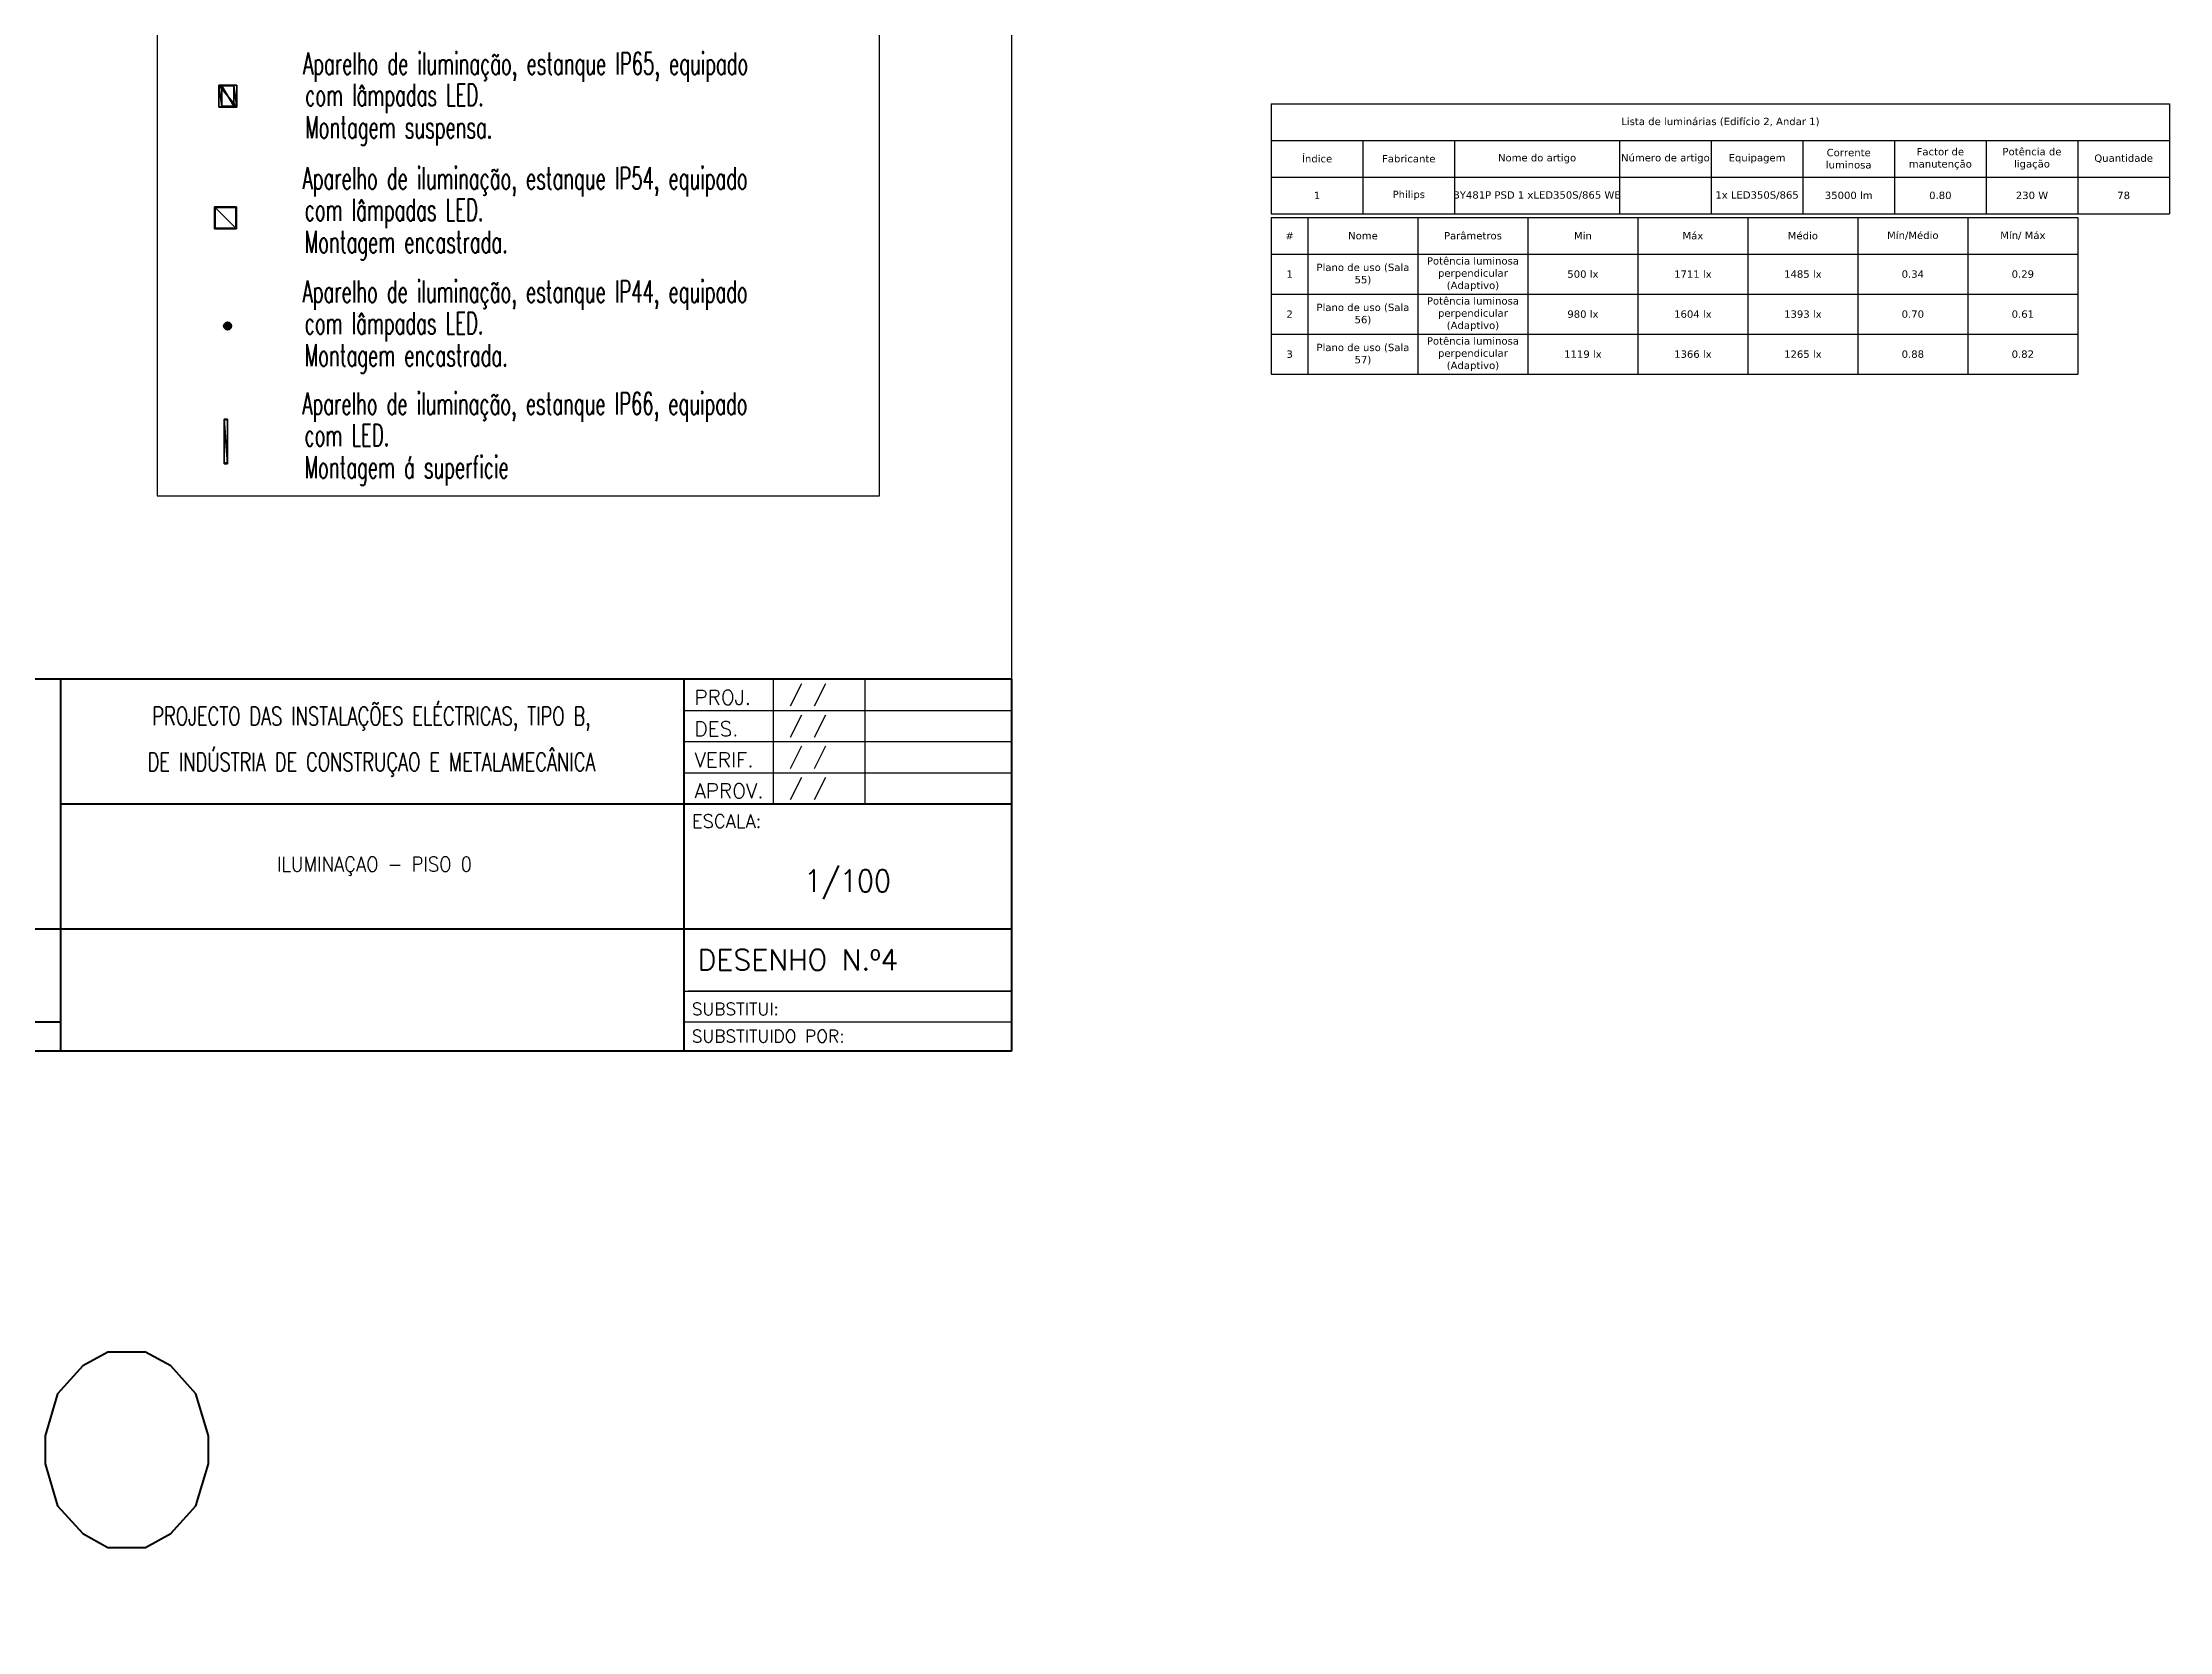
# Model space of a CAD drawing. Extents: x -8 to 729, y -363 to 534.
# Drawn here: x 444.6 to 502.6, y -17.8 to 25.5 of the extents above; entities that cross this region are included whole.
import ezdxf

# ---------------------------------------------------------------- set-up
doc = ezdxf.new("R2010")
doc.units = 0
doc.header["$LTSCALE"] = 0.8
doc.header["$MEASUREMENT"] = 0
doc.linetypes.add('HIDDEN', pattern=[0.375, 0.25, -0.125])
doc.layers.get('0').update_dxf_attribs({"color": 3, "linetype": 'CONTINUOUS'})
for name, color, linetype in [('0_ligações', 10, 'CONTINUOUS'), ('1', 7, 'CONTINUOUS'), ('Desenho base', 7, 'CONTINUOUS'), ('Quadros Eléctricos', 41, 'CONTINUOUS')]:
    doc.layers.add(name, color=color, linetype=linetype)
for name, color, linetype, true_color in [('DLX_BLD0_LUM', 7, 'CONTINUOUS', 0xffd400), ('DLX_BLD1_LUM', 7, 'CONTINUOUS', 0xffd400), ('DLX_BLD1_LUMKEY', 7, 'CONTINUOUS', 0x969696), ('DLX_BLD1_RESKEY', 7, 'CONTINUOUS', 0x707070)]:
    doc.layers.add(name, color=color, linetype=linetype, true_color=true_color)
doc.styles.add('PEN', font='ROMANS.SHX', dxfattribs={"width": 0.7, "height": 1})
doc.styles.add('ROMANS', font='romans', dxfattribs={"width": 0.9})
doc.styles.get("Standard").update_dxf_attribs({"font": 'ROMANS'})
doc.styles.add('TableTextStyle', font='')
doc.styles.get('TableTextStyle').set_extended_font_data('VERDANA.TTF')

# ---------------------------------------------------------------- blocks, each defined once
blk = doc.blocks.new('Folha A3')
at = {"color": 0}
for p in [(411, 288), (21, 1)]:
    blk.add_line(p, (411, 1), dxfattribs=at)
blk = doc.blocks.new('6449_2_0')
mesh = blk.add_polyface()
corners = [(-0.245, 0.3), (-0.245, -0.3, -0.085), (-0.245, -0.3), (-0.245, -0.3, -0.085), (-0.245, 0.3), (-0.245, 0.3, -0.085), (-0.245, -0.3), (0.245, -0.3, -0.085), (0.245, -0.3), (0.245, -0.3, -0.085), (-0.245, -0.3), (-0.245, -0.3, -0.085), (0.245, -0.3), (0.245, 0.3, -0.085), (0.245, 0.3), (0.245, 0.3, -0.085), (0.245, -0.3), (0.245, -0.3, -0.085), (0.245, 0.3), (-0.245, 0.3, -0.085), (-0.245, 0.3), (-0.245, 0.3, -0.085), (0.245, 0.3), (0.245, 0.3, -0.085), (0.245, -0.3, -0.085), (0.164, 0.278, -0.085), (0.245, 0.3, -0.085), (0.245, 0.3, -0.085), (-0.164, 0.278, -0.085), (-0.245, 0.3, -0.085), (0.245, 0.3, -0.085), (0.164, 0.278, -0.085), (-0.164, 0.278, -0.085), (0.245, -0.3, -0.085), (0.164, -0.278, -0.085), (0.164, 0.278, -0.085), (-0.245, -0.3, -0.085), (0.164, -0.278, -0.085), (0.245, -0.3, -0.085), (-0.245, -0.3, -0.085), (-0.164, -0.278, -0.085), (0.164, -0.278, -0.085), (-0.245, 0.3, -0.085), (-0.164, -0.278, -0.085), (-0.245, -0.3, -0.085), (-0.164, -0.278, -0.085), (-0.245, 0.3, -0.085), (-0.164, 0.278, -0.085), (-0.245, 0.3), (0.245, -0.3), (0.245, 0.3), (0.245, -0.3), (-0.245, 0.3), (-0.245, -0.3)]
mesh.append_faces([[corners[k] for k in face] for face in [(0, 1, 2), (3, 4, 5), (6, 7, 8), (9, 10, 11), (12, 13, 14), (15, 16, 17), (18, 19, 20), (21, 22, 23), (24, 25, 26), (27, 28, 29), (30, 31, 32), (33, 34, 35), (36, 37, 38), (39, 40, 41), (42, 43, 44), (45, 46, 47), (48, 49, 50), (51, 52, 53)]])
blk = doc.blocks.new('6449_2_1')
mesh = blk.add_polyface()
corners = [(0.164, -0.278, -0.085), (-0.164, 0.278, -0.085), (0.164, 0.278, -0.085), (-0.164, 0.278, -0.085), (0.164, -0.278, -0.085), (-0.164, -0.278, -0.085)]
mesh.append_faces([[corners[k] for k in face] for face in [(0, 1, 2), (3, 4, 5)]])
blk = doc.blocks.new('3823_2_0')
mesh = blk.add_polyface()
corners = [(-0.298, 0.298), (-0.298, -0.298, -0.097), (-0.298, -0.298), (-0.298, -0.298, -0.097), (-0.298, 0.298), (-0.298, 0.298, -0.097), (-0.298, -0.298), (0.298, -0.298, -0.097), (0.298, -0.298), (0.298, -0.298, -0.097), (-0.298, -0.298), (-0.298, -0.298, -0.097), (0.298, -0.298), (0.298, 0.298, -0.097), (0.298, 0.298), (0.298, 0.298, -0.097), (0.298, -0.298), (0.298, -0.298, -0.097), (0.298, 0.298), (-0.298, 0.298, -0.097), (-0.298, 0.298), (-0.298, 0.298, -0.097), (0.298, 0.298), (0.298, 0.298, -0.097), (0.298, 0.298, -0.097), (-0.285, 0.285, -0.097), (-0.298, 0.298, -0.097), (0.298, 0.298, -0.097), (0.285, 0.285, -0.097), (-0.285, 0.285, -0.097), (0.298, -0.298, -0.097), (0.285, 0.285, -0.097), (0.298, 0.298, -0.097), (0.298, -0.298, -0.097), (0.285, -0.285, -0.097), (0.285, 0.285, -0.097), (-0.298, -0.298, -0.097), (0.285, -0.285, -0.097), (0.298, -0.298, -0.097), (-0.298, -0.298, -0.097), (-0.285, -0.285, -0.097), (0.285, -0.285, -0.097), (-0.298, 0.298, -0.097), (-0.285, -0.285, -0.097), (-0.298, -0.298, -0.097), (-0.285, -0.285, -0.097), (-0.298, 0.298, -0.097), (-0.285, 0.285, -0.097), (-0.298, 0.298), (0.298, -0.298), (0.298, 0.298), (0.298, -0.298), (-0.298, 0.298), (-0.298, -0.298)]
mesh.append_faces([[corners[k] for k in face] for face in [(0, 1, 2), (3, 4, 5), (6, 7, 8), (9, 10, 11), (12, 13, 14), (15, 16, 17), (18, 19, 20), (21, 22, 23), (24, 25, 26), (27, 28, 29), (30, 31, 32), (33, 34, 35), (36, 37, 38), (39, 40, 41), (42, 43, 44), (45, 46, 47), (48, 49, 50), (51, 52, 53)]])
blk = doc.blocks.new('3823_2_1')
mesh = blk.add_polyface()
corners = [(0.285, -0.285, -0.097), (-0.285, 0.285, -0.097), (0.285, 0.285, -0.097), (-0.285, 0.285, -0.097), (0.285, -0.285, -0.097), (-0.285, -0.285, -0.097)]
mesh.append_faces([[corners[k] for k in face] for face in [(0, 1, 2), (3, 4, 5)]])
blk = doc.blocks.new('7369_2_0')
mesh = blk.add_polyface()
corners = [(-0.087, 0, -0.03), (0.076, 0.044, -0.03), (-0.076, -0.044, -0.03), (0, -0.087, -0.03), (0.076, -0.044, -0.03), (0.044, -0.076, -0.03), (-0.044, -0.076, -0.03), (0.076, -0.044, -0.03), (0, -0.087, -0.03), (-0.044, -0.076, -0.03), (0.087, 0, -0.03), (0.076, -0.044, -0.03), (-0.044, -0.076, -0.03), (0.076, 0.044, -0.03), (0.087, 0, -0.03), (-0.076, -0.044, -0.03), (0.076, 0.044, -0.03), (-0.044, -0.076, -0.03), (-0.076, 0.044, -0.03), (0.076, 0.044, -0.03), (-0.087, 0, -0.03), (-0.044, 0.076, -0.03), (0.076, 0.044, -0.03), (-0.076, 0.044, -0.03), (-0.044, 0.076, -0.03), (0.044, 0.076, -0.03), (0.076, 0.044, -0.03), (0.044, 0.076, -0.03), (-0.044, 0.076, -0.03), (0, 0.087, -0.03)]
mesh.append_faces([[corners[k] for k in face] for face in [(0, 1, 2), (3, 4, 5), (6, 7, 8), (9, 10, 11), (12, 13, 14), (15, 16, 17), (18, 19, 20), (21, 22, 23), (24, 25, 26), (27, 28, 29)]])
blk = doc.blocks.new('7369_2_1')
mesh = blk.add_polyface()
corners = [(0.094, -0.054), (0.109, 0, -0.03), (0.109, 0), (0.109, 0, -0.03), (0.094, -0.054), (0.094, -0.054, -0.03), (0.109, 0), (0.094, 0.054, -0.03), (0.094, 0.054), (0.094, 0.054, -0.03), (0.109, 0), (0.109, 0, -0.03), (0.094, 0.054), (0.054, 0.094, -0.03), (0.054, 0.094), (0.054, 0.094, -0.03), (0.094, 0.054), (0.094, 0.054, -0.03), (0.054, 0.094), (0, 0.109, -0.03), (0, 0.109), (0, 0.109, -0.03), (0.054, 0.094), (0.054, 0.094, -0.03), (0, 0.109), (-0.054, 0.094, -0.03), (-0.054, 0.094), (-0.054, 0.094, -0.03), (0, 0.109), (0, 0.109, -0.03), (-0.054, 0.094), (-0.094, 0.054, -0.03), (-0.094, 0.054), (-0.094, 0.054, -0.03), (-0.054, 0.094), (-0.054, 0.094, -0.03), (-0.094, 0.054), (-0.109, 0, -0.03), (-0.109, 0), (-0.109, 0, -0.03), (-0.094, 0.054), (-0.094, 0.054, -0.03), (-0.109, 0), (-0.094, -0.054, -0.03), (-0.094, -0.054), (-0.094, -0.054, -0.03), (-0.109, 0), (-0.109, 0, -0.03), (-0.094, -0.054), (-0.054, -0.094, -0.03), (-0.054, -0.094), (-0.054, -0.094, -0.03), (-0.094, -0.054), (-0.094, -0.054, -0.03), (-0.054, -0.094), (0, -0.109, -0.03), (0, -0.109), (0, -0.109, -0.03), (-0.054, -0.094), (-0.054, -0.094, -0.03), (0, -0.109), (0.054, -0.094, -0.03), (0.054, -0.094), (0.054, -0.094, -0.03), (0, -0.109), (0, -0.109, -0.03), (0.054, -0.094), (0.094, -0.054, -0.03), (0.094, -0.054), (0.094, -0.054, -0.03), (0.054, -0.094), (0.054, -0.094, -0.03), (0.094, -0.054, -0.03), (0.087, 0, -0.03), (0.109, 0, -0.03), (0.044, 0.076, -0.03), (0, 0.109, -0.03), (0.054, 0.094, -0.03), (0, 0.087, -0.03), (0, 0.109, -0.03), (0.044, 0.076, -0.03), (0, 0.087, -0.03), (-0.054, 0.094, -0.03), (0, 0.109, -0.03), (-0.044, 0.076, -0.03), (-0.054, 0.094, -0.03), (0, 0.087, -0.03), (-0.044, 0.076, -0.03), (-0.094, 0.054, -0.03), (-0.054, 0.094, -0.03), (-0.076, 0.044, -0.03), (-0.094, 0.054, -0.03), (-0.044, 0.076, -0.03), (-0.076, 0.044, -0.03), (-0.109, 0, -0.03), (-0.094, 0.054, -0.03), (-0.087, 0, -0.03), (-0.109, 0, -0.03), (-0.076, 0.044, -0.03), (-0.087, 0, -0.03), (-0.094, -0.054, -0.03), (-0.109, 0, -0.03), (-0.076, -0.044, -0.03), (-0.094, -0.054, -0.03), (-0.087, 0, -0.03), (-0.076, -0.044, -0.03), (-0.054, -0.094, -0.03), (-0.094, -0.054, -0.03), (-0.044, -0.076, -0.03), (-0.054, -0.094, -0.03), (-0.076, -0.044, -0.03), (0.094, 0.054, -0.03), (0.044, 0.076, -0.03), (0.054, 0.094, -0.03), (0.094, 0.054, -0.03), (0.076, 0.044, -0.03), (0.044, 0.076, -0.03), (0.109, 0, -0.03), (0.076, 0.044, -0.03), (0.094, 0.054, -0.03), (0.109, 0, -0.03), (0.087, 0, -0.03), (0.076, 0.044, -0.03), (0.094, -0.054, -0.03), (0.076, -0.044, -0.03), (0.087, 0, -0.03), (0.054, -0.094, -0.03), (0.076, -0.044, -0.03), (0.094, -0.054, -0.03), (0.054, -0.094, -0.03), (0.044, -0.076, -0.03), (0.076, -0.044, -0.03), (0, -0.109, -0.03), (0.044, -0.076, -0.03), (0.054, -0.094, -0.03), (0, -0.109, -0.03), (0, -0.087, -0.03), (0.044, -0.076, -0.03), (-0.054, -0.094, -0.03), (0, -0.087, -0.03), (0, -0.109, -0.03), (0, -0.087, -0.03), (-0.054, -0.094, -0.03), (-0.044, -0.076, -0.03), (0.109, 0), (-0.094, 0.054), (-0.109, 0), (0.094, -0.054), (0, -0.109), (0.054, -0.094), (0.094, -0.054), (-0.054, -0.094), (0, -0.109), (0.109, 0), (-0.054, -0.094), (0.094, -0.054), (0.109, 0), (-0.094, -0.054), (-0.054, -0.094), (0.109, 0), (-0.109, 0), (-0.094, -0.054), (0.094, 0.054), (-0.094, 0.054), (0.109, 0), (0.094, 0.054), (-0.054, 0.094), (-0.094, 0.054), (0.054, 0.094), (-0.054, 0.094), (0.094, 0.054), (-0.054, 0.094), (0.054, 0.094), (0, 0.109)]
mesh.append_faces([[corners[k] for k in face] for face in [(0, 1, 2), (3, 4, 5), (6, 7, 8), (9, 10, 11), (12, 13, 14), (15, 16, 17), (18, 19, 20), (21, 22, 23), (24, 25, 26), (27, 28, 29), (30, 31, 32), (33, 34, 35), (36, 37, 38), (39, 40, 41), (42, 43, 44), (45, 46, 47), (48, 49, 50), (51, 52, 53), (54, 55, 56), (57, 58, 59), (60, 61, 62), (63, 64, 65), (66, 67, 68), (69, 70, 71), (72, 73, 74), (75, 76, 77), (78, 79, 80), (81, 82, 83), (84, 85, 86), (87, 88, 89), (90, 91, 92), (93, 94, 95), (96, 97, 98), (99, 100, 101), (102, 103, 104), (105, 106, 107), (108, 109, 110), (111, 112, 113), (114, 115, 116), (117, 118, 119), (120, 121, 122), (123, 124, 125), (126, 127, 128), (129, 130, 131), (132, 133, 134), (135, 136, 137), (138, 139, 140), (141, 142, 143), (144, 145, 146), (147, 148, 149), (150, 151, 152), (153, 154, 155), (156, 157, 158), (159, 160, 161), (162, 163, 164), (165, 166, 167), (168, 169, 170), (171, 172, 173)]])
blk = doc.blocks.new('11883_2_0')
mesh = blk.add_polyface()
corners = [(-0.048, 0.61), (-0.048, -0.61, -0.068), (-0.048, -0.61), (-0.048, -0.61, -0.068), (-0.048, 0.61), (-0.048, 0.61, -0.068), (-0.048, -0.61), (0.048, -0.61, -0.068), (0.048, -0.61), (0.048, -0.61, -0.068), (-0.048, -0.61), (-0.048, -0.61, -0.068), (0.048, -0.61), (0.048, 0.61, -0.068), (0.048, 0.61), (0.048, 0.61, -0.068), (0.048, -0.61), (0.048, -0.61, -0.068), (0.048, 0.61), (-0.048, 0.61, -0.068), (-0.048, 0.61), (-0.048, 0.61, -0.068), (0.048, 0.61), (0.048, 0.61, -0.068), (-0.045, 0.585, -0.068), (-0.048, -0.61, -0.068), (-0.048, 0.61, -0.068), (-0.045, -0.585, -0.068), (-0.048, -0.61, -0.068), (-0.045, 0.585, -0.068), (-0.045, -0.585, -0.068), (0.048, -0.61, -0.068), (-0.048, -0.61, -0.068), (0.045, -0.585, -0.068), (0.048, -0.61, -0.068), (-0.045, -0.585, -0.068), (0.045, -0.585, -0.068), (0.048, 0.61, -0.068), (0.048, -0.61, -0.068), (0.045, 0.585, -0.068), (0.048, 0.61, -0.068), (0.045, -0.585, -0.068), (0.045, 0.585, -0.068), (-0.048, 0.61, -0.068), (0.048, 0.61, -0.068), (-0.048, 0.61, -0.068), (0.045, 0.585, -0.068), (-0.045, 0.585, -0.068), (-0.048, 0.61), (0.048, -0.61), (0.048, 0.61), (0.048, -0.61), (-0.048, 0.61), (-0.048, -0.61)]
mesh.append_faces([[corners[k] for k in face] for face in [(0, 1, 2), (3, 4, 5), (6, 7, 8), (9, 10, 11), (12, 13, 14), (15, 16, 17), (18, 19, 20), (21, 22, 23), (24, 25, 26), (27, 28, 29), (30, 31, 32), (33, 34, 35), (36, 37, 38), (39, 40, 41), (42, 43, 44), (45, 46, 47), (48, 49, 50), (51, 52, 53)]])
blk = doc.blocks.new('11883_2_1')
mesh = blk.add_polyface()
corners = [(0.045, -0.585, -0.068), (-0.045, 0.585, -0.068), (0.045, 0.585, -0.068), (-0.045, 0.585, -0.068), (0.045, -0.585, -0.068), (-0.045, -0.585, -0.068)]
mesh.append_faces([[corners[k] for k in face] for face in [(0, 1, 2), (3, 4, 5)]])
blk = doc.blocks.new('*T144')
at = {"layer": 'DLX_BLD1_LUMKEY', "color": 0, "linetype": 'ByBlock', "lineweight": -2, "transparency": 16777216}
for p, q in [((0, 0), (24.5, 0)), ((0, 0), (0, -3)), ((24.5, 0), (24.5, -3)), ((0, -1), (24.5, -1)), ((2.5, -1), (2.5, -3)), ((5, -1), (5, -3)), ((9.5, -1), (9.5, -3)), ((12, -1), (12, -3)), ((14.5, -1), (14.5, -3)), ((17, -1), (17, -3)), ((19.5, -1), (19.5, -3)), ((22, -1), (22, -3)), ((0, -2), (24.5, -2)), ((0, -3), (24.5, -3))]:
    blk.add_line(p, q, dxfattribs=at)
at = {"layer": 'DLX_BLD1_LUMKEY', "color": 0, "transparency": 16777216, "char_height": 0.2, "attachment_point": 5, "style": 'TableTextStyle'}
for s, insert, width in [('Lista de luminárias (Edifício 2, Andar 1)', (12.25, -0.5), 24.38), ('Índice', (1.25, -1.5), 2.38), ('Fabricante', (3.75, -1.5), 2.38), ('Nome do artigo', (7.25, -1.5), 4.38), ('Número de artigo', (10.75, -1.5), 2.38), ('Equipagem', (13.25, -1.5), 2.38), ('Corrente luminosa', (15.75, -1.5), 2.38), ('Factor de manutenção', (18.25, -1.5), 2.38), ('Potência de ligação', (20.75, -1.5), 2.38), ('Quantidade', (23.25, -1.5), 2.38), ('1', (1.25, -2.5), 2.38), ('Philips', (3.75, -2.5), 2.38), ('BY481P PSD 1 xLED350S/865 WB', (7.25, -2.5), 4.38), ('1x LED350S/865', (13.25, -2.5), 2.38), ('35000 lm', (15.75, -2.5), 2.38), ('0.80', (18.25, -2.5), 2.38), ('230 W', (20.75, -2.5), 2.38), ('78', (23.25, -2.5), 2.38)]:
    blk.add_mtext(s, dxfattribs=dict(at, insert=insert, width=width))
blk = doc.blocks.new('*T145')
at = {"layer": 'DLX_BLD1_RESKEY', "color": 0, "linetype": 'ByBlock', "lineweight": -2, "transparency": 16777216}
for p, q in [((0, 0), (22, 0)), ((0, 0), (0, -4.274)), ((1, 0), (1, -4.274)), ((4, 0), (4, -4.274)), ((7, 0), (7, -4.274)), ((10, 0), (10, -4.274)), ((13, 0), (13, -4.274)), ((16, 0), (16, -4.274)), ((19, 0), (19, -4.274)), ((22, 0), (22, -4.274)), ((0, -1), (22, -1)), ((0, -2.091), (22, -2.091)), ((0, -3.183), (22, -3.183)), ((0, -4.274), (22, -4.274))]:
    blk.add_line(p, q, dxfattribs=at)
at = {"layer": 'DLX_BLD1_RESKEY', "color": 0, "transparency": 16777216, "char_height": 0.2, "attachment_point": 5, "style": 'TableTextStyle'}
for s, insert, width in [('#', (0.5, -0.5), 0.88), ('Nome', (2.5, -0.5), 2.88), ('Parâmetros', (5.5, -0.5), 2.88), ('Min', (8.5, -0.5), 2.88), ('Máx', (11.5, -0.5), 2.88), ('Médio', (14.5, -0.5), 2.88), ('Mín/Médio', (17.5, -0.5), 2.88), ('Mín/ Máx', (20.5, -0.5), 2.88), ('Potência luminosa perpendicular (Adaptivo)', (5.5, -1.546), 2.88), ('1', (0.5, -1.546), 0.88), ('Plano de uso (Sala 55)', (2.5, -1.546), 2.88), ('500 lx', (8.5, -1.546), 2.88), ('1711 lx', (11.5, -1.546), 2.88), ('1485 lx', (14.5, -1.546), 2.88), ('0.34', (17.5, -1.546), 2.88), ('0.29', (20.5, -1.546), 2.88), ('Potência luminosa perpendicular (Adaptivo)', (5.5, -2.637), 2.88), ('2', (0.5, -2.637), 0.88), ('Plano de uso (Sala 56)', (2.5, -2.637), 2.88), ('980 lx', (8.5, -2.637), 2.88), ('1604 lx', (11.5, -2.637), 2.88), ('1393 lx', (14.5, -2.637), 2.88), ('0.70', (17.5, -2.637), 2.88), ('0.61', (20.5, -2.637), 2.88), ('Plano de uso (Sala 57)', (2.5, -3.729), 2.88), ('Potência luminosa perpendicular (Adaptivo)', (5.5, -3.729), 2.88), ('3', (0.5, -3.729), 0.88), ('1119 lx', (8.5, -3.729), 2.88), ('1366 lx', (11.5, -3.729), 2.88), ('1265 lx', (14.5, -3.729), 2.88), ('0.88', (17.5, -3.729), 2.88), ('0.82', (20.5, -3.729), 2.88)]:
    blk.add_mtext(s, dxfattribs=dict(at, insert=insert, width=width))

msp = doc.modelspace()

# ---------------------------------------------------------------- linework, layer by layer
at = {"color": 0, "lineweight": 120}
for p, q in [((471.044, 8.17), (435.284, 8.17)), ((471.044, 8.17), (471.044, -1.97)), ((471.044, -1.97), (435.284, -1.97))]:
    msp.add_line(p, q, dxfattribs=at)
at = {"color": 0, "lineweight": 60}
for p, q in [((445.104, 8.17), (445.104, -1.97)), ((462.104, 8.17), (462.104, -1.97)), ((445.104, 4.77), (471.044, 4.77)), ((435.284, 1.37), (471.044, 1.37)), ((445.104, -1.18), (435.284, -1.18))]:
    msp.add_line(p, q, dxfattribs=at)
at = {"color": 0, "lineweight": 30}
for p, q in [((464.544, 8.17), (464.544, 4.77)), ((467.044, 8.17), (467.044, 4.77)), ((462.104, 7.32), (471.044, 7.32)), ((462.104, 6.47), (471.044, 6.47)), ((462.104, 5.618), (471.044, 5.618)), ((462.104, -0.33), (471.044, -0.33)), ((471.044, -0.33), (462.224, -0.33)), ((471.044, -1.18), (462.104, -1.18))]:
    msp.add_line(p, q, dxfattribs=at)
at = {"layer": 'Desenho base'}
for p, q in [((447.734, 53.356), (447.734, 13.169)), ((467.444, 13.169), (467.444, 53.356))]:
    msp.add_line(p, q, dxfattribs=at)
at = {"layer": 'Quadros Eléctricos', "color": 0}
msp.add_line((447.734, 13.169), (467.444, 13.169), dxfattribs=at)

# ---------------------------------------------------------------- block references
for name, p in [('*T144', (478.129, 23.863)), ('*T145', (478.129, 20.763))]:
    msp.add_blockref(name, p)
at = {"layer": '1', "xscale": 0.2268822454281782, "yscale": 0.2268822454281782, "zscale": 0.2268822454281782}
msp.add_blockref('Folha A3', (377.796, -2.197), dxfattribs=at)
at = {"layer": 'DLX_BLD0_LUM'}
for name, p in [('3823_2_0', (449.603, 20.751, 2.897)), ('3823_2_0', (449.603, 20.751, 2.897)), ('3823_2_1', (449.603, 20.751, 2.897)), ('3823_2_1', (449.603, 20.751, 2.897)), ('7369_2_1', (449.661, 17.803, 2.83)), ('7369_2_1', (449.661, 17.803, 2.83)), ('7369_2_0', (449.661, 17.803, 2.83)), ('7369_2_0', (449.661, 17.803, 2.83)), ('11883_2_0', (449.612, 14.656, 2.8)), ('11883_2_0', (449.612, 14.656, 2.8)), ('11883_2_1', (449.612, 14.656, 2.8)), ('11883_2_1', (449.612, 14.656, 2.8))]:
    msp.add_blockref(name, p, dxfattribs=at)
at = {"layer": 'DLX_BLD1_LUM', "rotation": 180}
for name in ['6449_2_0', '6449_2_0', '6449_2_1', '6449_2_1']:
    msp.add_blockref(name, (449.669, 24.074, 5.6), dxfattribs=at)

# ---------------------------------------------------------------- texts
at = {"color": 0, "linetype": 'Continuous', "lineweight": 20, "style": 'ROMANS'}
for s, p in [('PROJ.', (462.394, 7.477)), ('DES.', (462.394, 6.62)), ('VERIF.', (462.394, 5.772)), ('APROV.', (462.394, 4.925))]:
    msp.add_text(s, height=0.4, dxfattribs=at).set_placement(p)
at = {"color": 0, "lineweight": 20, "style": 'ROMANS'}
for s, height, p in [(' / /', 0.4, (464.698, 7.568)), (' / /', 0.4, (464.698, 6.718)), (' / /', 0.4, (464.698, 5.866)), (' / /', 0.4, (464.698, 5.016)), ('ESCALA:', 0.36, (462.321, 4.121)), ('DESENHO N.º4 ', 0.57, (462.477, 0.235)), ('SUBSTITUI:', 0.34, (462.321, -0.99)), ('SUBSTITUIDO POR:', 0.34, (462.321, -1.73))]:
    msp.add_text(s, height=height, dxfattribs=at).set_placement(p)
at = {"color": 0, "linetype": 'HIDDEN', "lineweight": 20, "insert": (453.587, 6.47), "char_height": 0.5, "width": 17.03517, "attachment_point": 5, "line_spacing_factor": 1.5, "style": 'ROMANS'}
msp.add_mtext('\\pxt28;{\\W0.71;PROJECTO DAS INSTALAÇÕES ELÉCTRICAS, TIPO B,\\PDE INDÚSTRIA DE CONSTRUÇAO E METALAMECÂNICA}', dxfattribs=at)
at = {"color": 7, "lineweight": 20, "insert": (453.664, 3.07), "char_height": 0.4, "width": 16.6992, "attachment_point": 5, "style": 'ROMANS'}
msp.add_mtext('\\pxt23;ILUMINAÇAO - PISO 0', dxfattribs=at)
at = {"color": 0, "lineweight": 20, "insert": (466.574, 2.575), "char_height": 0.6, "width": 8.94, "attachment_point": 5, "style": 'ROMANS'}
msp.add_mtext('1/100', dxfattribs=at)
at = {"layer": '0_ligações', "color": 0, "style": 'PEN', "width": 0.6}
for s, p in [('Aparelho de iluminação, estanque IP65, equipado', (451.718, 24.66)), ('com lâmpadas LED.', (451.775, 23.802)), ('Montagem suspensa.', (451.775, 22.925)), ('Aparelho de iluminação, estanque IP54, equipado', (451.704, 21.53)), ('com lâmpadas LED.', (451.762, 20.673)), ('Montagem encastrada.', (451.762, 19.795)), ('Aparelho de iluminação, estanque IP44, equipado', (451.704, 18.441)), ('com lâmpadas LED.', (451.762, 17.584)), ('Montagem encastrada.', (451.762, 16.706)), ('Aparelho de iluminação, estanque IP66, equipado', (451.698, 15.388)), ('com LED.', (451.756, 14.53)), ('Montagem á superficie', (451.756, 13.652))]:
    msp.add_text(s, height=0.6, dxfattribs=at).set_placement(p)
at = {"layer": '1', "insert": (421.536, -12.649), "char_height": 8, "attachment_point": 5}
msp.add_mtext_dynamic_manual_height_columns('Iluminação', width=63.19061, gutter_width=15, heights=[0], dxfattribs=at)

doc.saveas('drawing.dxf')
